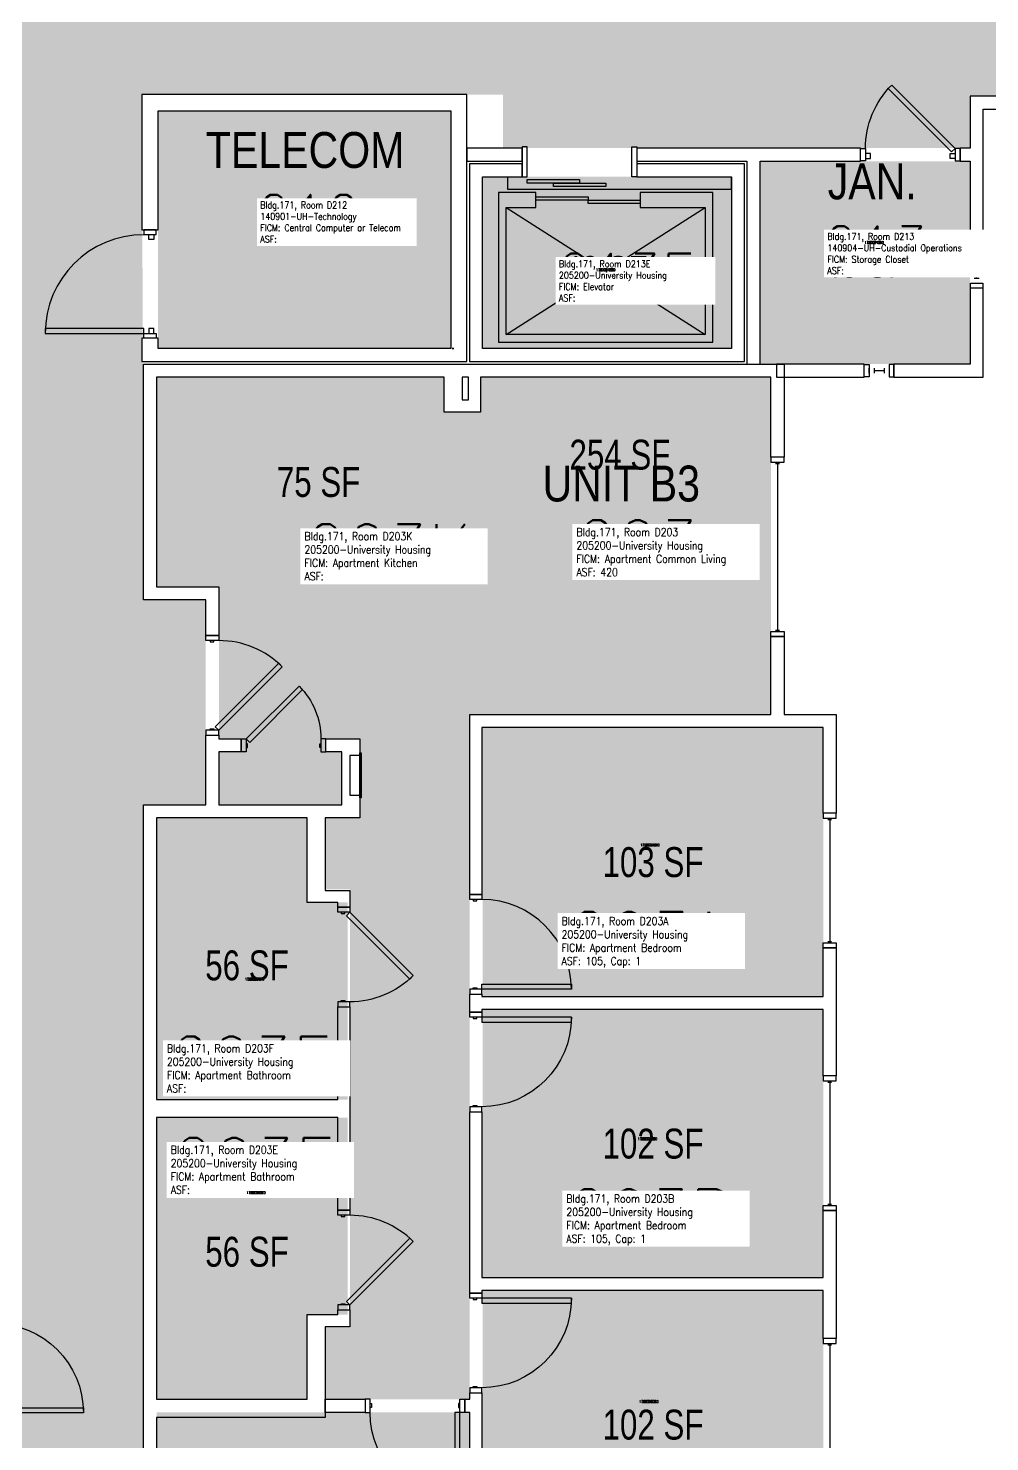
# Model space of a CAD drawing. Header units: inches. Extents: x -102 to 1651, y 245 to 1632.
# Drawn here: x 190 to 576, y 729 to 1297 of the extents above; entities that cross this region are included whole.
import ezdxf
from ezdxf.enums import TextEntityAlignment as Align

# ---------------------------------------------------------------- set-up
doc = ezdxf.new("R2010")
doc.units = ezdxf.units.IN
doc.header["$LTSCALE"] = 48
doc.header["$MEASUREMENT"] = 0
for name, color, linetype in [('A-DOOR', 2, 'Continuous'), ('A-GLAZ', 1, 'Continuous'), ('A-IDEN-RNUM', 7, 'Continuous'), ('A-IDEN-SNUM', 4, 'Continuous'), ('A-IDEN-VNUM', 4, 'Continuous'), ('A-MISC', 1, 'Continuous'), ('A-WALL', 5, 'Continuous'), ('AREA-TEXT', 3, 'Continuous'), ('Rooms-Category-Color', 7, 'Continuous'), ('Rooms-College-Color', 7, 'Continuous'), ('Rooms-Department-Color', 7, 'Continuous'), ('Rooms-Division-Color', 7, 'Continuous'), ('Rooms-Information', 7, 'Continuous')]:
    doc.layers.add(name, color=color, linetype=linetype)
doc.styles.add('AREA', font='arial.ttf', dxfattribs={"width": 0.75, "height": 12})
doc.styles.add('ROOMSNUMBER', font='txt.shx', dxfattribs={"height": 0.03})
doc.styles.add('ROOMVNUMBER', font='simplex.shx', dxfattribs={"width": 0.85})
doc.styles.get("Standard").update_dxf_attribs({"font": 'ARIALN.TTF'})

msp = doc.modelspace()

# ---------------------------------------------------------------- hatches: boundary and pattern name
at = {"layer": 'Rooms-Category-Color', "linetype": 'Continuous', "true_color": 0xadadad}
for points in [[(989.63, 1349.75), (989.63, 1273.75), (977.88, 1273.75), (977.88, 1269.75), (900.22, 1269.75), (900.22, 1293.75), (654.53, 1293.75), (654.53, 1269.75), (568.58, 1269.75), (568.58, 1248.87), (381, 1248.88), (381, 1270.38), (236, 1270.38), (236.63, 1067.48), (261.63, 1067.48), (261.63, 985.16), (236.63, 985.16), (236.63, 594.37), (176.62, 594.37), (176.62, 1182.03), (151.63, 1182.03), (151.63, 1264.36), (176.62, 1264.36), (176.62, 1353.75), (266.41, 1353.75), (266.41, 1378.75), (348.73, 1378.75), (348.73, 1353.75), (532.77, 1353.75), (532.77, 1378.75), (615.09, 1378.75), (615.09, 1353.75), (977.88, 1353.75), (977.88, 1349.75)], [(372.75, 1237.37), (472.75, 1237.37), (472.75, 1168.37), (372.75, 1168.37)]]:
    msp.add_hatch(color=253, dxfattribs=at).paths.add_polyline_path(points)
at = {"layer": 'Rooms-Category-Color', "linetype": 'Continuous', "true_color": 0xe3c5e1}
msp.add_hatch(color=254, dxfattribs=at).paths.add_polyline_path([(360, 1168.38), (360, 1263.88), (242.5, 1263.88), (242.5, 1168.38)])
at = {"layer": 'Rooms-Category-Color', "linetype": 'Continuous', "true_color": 0x728ef3}
for points in [[(568.58, 1162.13), (568.58, 1243.62), (484.25, 1243.62), (484.25, 1162.12)], [(241.87, 1072.73), (372, 1072.73), (372, 1142.88), (357.37, 1142.88), (357.37, 1156.87), (241.87, 1156.87)], [(372, 1156.87), (372, 1072.73), (266.88, 1072.73), (266.88, 1011.61), (275.83, 1011.61), (275.83, 1006.36), (266.88, 1006.36), (266.88, 985.16), (316.25, 985.16), (316.25, 1006.36), (309.83, 1006.36), (309.83, 1011.61), (323.5, 1011.61), (323.5, 979.91), (309.63, 979.91), (309.63, 951.16), (319.5, 951.16), (319.5, 775.12), (309.63, 775.12), (309.63, 746.37), (367.63, 746.37), (367.63, 1021.37), (488.63, 1021.37), (488.63, 1156.87)], [(509.63, 1016.12), (509.63, 908.12), (372.88, 908.12), (372.88, 1016.12)], [(241.87, 866.77), (318.63, 866.77), (318.63, 945.91), (302.38, 945.91), (302.38, 979.91), (241.87, 979.91)], [(509.63, 795.25), (372.88, 795.25), (372.88, 902.87), (509.63, 902.87)], [(241.87, 746.37), (302.38, 746.37), (302.38, 780.37), (318.63, 780.37), (318.63, 859.52), (241.87, 859.52)], [(372.88, 682.37), (509.63, 682.37), (509.63, 790), (372.88, 790)], [(241.87, 622.37), (367.63, 622.37), (367.63, 741.12), (241.87, 741.12)]]:
    msp.add_hatch(color=171, dxfattribs=at).paths.add_polyline_path(points)
at = {"layer": 'Rooms-College-Color', "linetype": 'Continuous', "true_color": 0xadadad}
for points in [[(989.63, 1349.75), (989.63, 1273.75), (977.88, 1273.75), (977.88, 1269.75), (900.22, 1269.75), (900.22, 1293.75), (654.53, 1293.75), (654.53, 1269.75), (568.58, 1269.75), (568.58, 1248.87), (381, 1248.88), (381, 1270.38), (236, 1270.38), (236.63, 1067.48), (261.63, 1067.48), (261.63, 985.16), (236.63, 985.16), (236.63, 594.37), (176.62, 594.37), (176.62, 1182.03), (151.63, 1182.03), (151.63, 1264.36), (176.62, 1264.36), (176.62, 1353.75), (266.41, 1353.75), (266.41, 1378.75), (348.73, 1378.75), (348.73, 1353.75), (532.77, 1353.75), (532.77, 1378.75), (615.09, 1378.75), (615.09, 1353.75), (977.88, 1353.75), (977.88, 1349.75)], [(360, 1168.38), (360, 1263.88), (242.5, 1263.88), (242.5, 1168.38)], [(568.58, 1162.13), (568.58, 1243.62), (484.25, 1243.62), (484.25, 1162.12)], [(372.75, 1237.37), (472.75, 1237.37), (472.75, 1168.37), (372.75, 1168.37)], [(241.87, 1072.73), (372, 1072.73), (372, 1142.88), (357.37, 1142.88), (357.37, 1156.87), (241.87, 1156.87)], [(372, 1156.87), (372, 1072.73), (266.88, 1072.73), (266.88, 1011.61), (275.83, 1011.61), (275.83, 1006.36), (266.88, 1006.36), (266.88, 985.16), (316.25, 985.16), (316.25, 1006.36), (309.83, 1006.36), (309.83, 1011.61), (323.5, 1011.61), (323.5, 979.91), (309.63, 979.91), (309.63, 951.16), (319.5, 951.16), (319.5, 775.12), (309.63, 775.12), (309.63, 746.37), (367.63, 746.37), (367.63, 1021.37), (488.63, 1021.37), (488.63, 1156.87)], [(509.63, 1016.12), (509.63, 908.12), (372.88, 908.12), (372.88, 1016.12)], [(241.87, 866.77), (318.63, 866.77), (318.63, 945.91), (302.38, 945.91), (302.38, 979.91), (241.87, 979.91)], [(509.63, 795.25), (372.88, 795.25), (372.88, 902.87), (509.63, 902.87)], [(241.87, 746.37), (302.38, 746.37), (302.38, 780.37), (318.63, 780.37), (318.63, 859.52), (241.87, 859.52)], [(372.88, 682.37), (509.63, 682.37), (509.63, 790), (372.88, 790)], [(241.87, 622.37), (367.63, 622.37), (367.63, 741.12), (241.87, 741.12)]]:
    msp.add_hatch(color=253, dxfattribs=at).paths.add_polyline_path(points)
at = {"layer": 'Rooms-Department-Color', "linetype": 'Continuous', "true_color": 0xacacac}
for points in [[(989.63, 1349.75), (989.63, 1273.75), (977.88, 1273.75), (977.88, 1269.75), (900.22, 1269.75), (900.22, 1293.75), (654.53, 1293.75), (654.53, 1269.75), (568.58, 1269.75), (568.58, 1248.87), (381, 1248.88), (381, 1270.38), (236, 1270.38), (236.63, 1067.48), (261.63, 1067.48), (261.63, 985.16), (236.63, 985.16), (236.63, 594.37), (176.62, 594.37), (176.62, 1182.03), (151.63, 1182.03), (151.63, 1264.36), (176.62, 1264.36), (176.62, 1353.75), (266.41, 1353.75), (266.41, 1378.75), (348.73, 1378.75), (348.73, 1353.75), (532.77, 1353.75), (532.77, 1378.75), (615.09, 1378.75), (615.09, 1353.75), (977.88, 1353.75), (977.88, 1349.75)], [(372.75, 1237.37), (472.75, 1237.37), (472.75, 1168.37), (372.75, 1168.37)]]:
    msp.add_hatch(color=253, dxfattribs=at).paths.add_polyline_path(points)
at = {"layer": 'Rooms-Department-Color', "linetype": 'Continuous', "true_color": 0x604aed}
for points in [[(360, 1168.38), (360, 1263.88), (242.5, 1263.88), (242.5, 1168.38)], [(568.58, 1162.13), (568.58, 1243.62), (484.25, 1243.62), (484.25, 1162.12)], [(241.87, 1072.73), (372, 1072.73), (372, 1142.88), (357.37, 1142.88), (357.37, 1156.87), (241.87, 1156.87)], [(372, 1156.87), (372, 1072.73), (266.88, 1072.73), (266.88, 1011.61), (275.83, 1011.61), (275.83, 1006.36), (266.88, 1006.36), (266.88, 985.16), (316.25, 985.16), (316.25, 1006.36), (309.83, 1006.36), (309.83, 1011.61), (323.5, 1011.61), (323.5, 979.91), (309.63, 979.91), (309.63, 951.16), (319.5, 951.16), (319.5, 775.12), (309.63, 775.12), (309.63, 746.37), (367.63, 746.37), (367.63, 1021.37), (488.63, 1021.37), (488.63, 1156.87)], [(509.63, 1016.12), (509.63, 908.12), (372.88, 908.12), (372.88, 1016.12)], [(241.87, 866.77), (318.63, 866.77), (318.63, 945.91), (302.38, 945.91), (302.38, 979.91), (241.87, 979.91)], [(509.63, 795.25), (372.88, 795.25), (372.88, 902.87), (509.63, 902.87)], [(241.87, 746.37), (302.38, 746.37), (302.38, 780.37), (318.63, 780.37), (318.63, 859.52), (241.87, 859.52)], [(372.88, 682.37), (509.63, 682.37), (509.63, 790), (372.88, 790)], [(241.87, 622.37), (367.63, 622.37), (367.63, 741.12), (241.87, 741.12)]]:
    msp.add_hatch(color=173, dxfattribs=at).paths.add_polyline_path(points)
at = {"layer": 'Rooms-Division-Color', "linetype": 'Continuous', "true_color": 0xadadad}
for points in [[(989.63, 1349.75), (989.63, 1273.75), (977.88, 1273.75), (977.88, 1269.75), (900.22, 1269.75), (900.22, 1293.75), (654.53, 1293.75), (654.53, 1269.75), (568.58, 1269.75), (568.58, 1248.87), (381, 1248.88), (381, 1270.38), (236, 1270.38), (236.63, 1067.48), (261.63, 1067.48), (261.63, 985.16), (236.63, 985.16), (236.63, 594.37), (176.62, 594.37), (176.62, 1182.03), (151.63, 1182.03), (151.63, 1264.36), (176.62, 1264.36), (176.62, 1353.75), (266.41, 1353.75), (266.41, 1378.75), (348.73, 1378.75), (348.73, 1353.75), (532.77, 1353.75), (532.77, 1378.75), (615.09, 1378.75), (615.09, 1353.75), (977.88, 1353.75), (977.88, 1349.75)], [(372.75, 1237.37), (472.75, 1237.37), (472.75, 1168.37), (372.75, 1168.37)]]:
    msp.add_hatch(color=253, dxfattribs=at).paths.add_polyline_path(points)
at = {"layer": 'Rooms-Division-Color', "linetype": 'Continuous', "true_color": 0x604aed}
for points in [[(360, 1168.38), (360, 1263.88), (242.5, 1263.88), (242.5, 1168.38)], [(568.58, 1162.13), (568.58, 1243.62), (484.25, 1243.62), (484.25, 1162.12)], [(241.87, 1072.73), (372, 1072.73), (372, 1142.88), (357.37, 1142.88), (357.37, 1156.87), (241.87, 1156.87)], [(372, 1156.87), (372, 1072.73), (266.88, 1072.73), (266.88, 1011.61), (275.83, 1011.61), (275.83, 1006.36), (266.88, 1006.36), (266.88, 985.16), (316.25, 985.16), (316.25, 1006.36), (309.83, 1006.36), (309.83, 1011.61), (323.5, 1011.61), (323.5, 979.91), (309.63, 979.91), (309.63, 951.16), (319.5, 951.16), (319.5, 775.12), (309.63, 775.12), (309.63, 746.37), (367.63, 746.37), (367.63, 1021.37), (488.63, 1021.37), (488.63, 1156.87)], [(509.63, 1016.12), (509.63, 908.12), (372.88, 908.12), (372.88, 1016.12)], [(241.87, 866.77), (318.63, 866.77), (318.63, 945.91), (302.38, 945.91), (302.38, 979.91), (241.87, 979.91)], [(509.63, 795.25), (372.88, 795.25), (372.88, 902.87), (509.63, 902.87)], [(241.87, 746.37), (302.38, 746.37), (302.38, 780.37), (318.63, 780.37), (318.63, 859.52), (241.87, 859.52)], [(372.88, 682.37), (509.63, 682.37), (509.63, 790), (372.88, 790)], [(241.87, 622.37), (367.63, 622.37), (367.63, 741.12), (241.87, 741.12)]]:
    msp.add_hatch(color=173, dxfattribs=at).paths.add_polyline_path(points)

# ---------------------------------------------------------------- linework, layer by layer
at = {"layer": 'A-DOOR'}
for p, q in [((535.71, 1272.79), (537.12, 1274.21)), ((561.17, 1247.34), (535.71, 1272.79)), ((537.12, 1274.21), (562.58, 1248.75)), ((390.75, 1249.37), (388.75, 1249.37)), ((388.75, 1249.37), (388.75, 1237.37)), ((390.75, 1237.37), (390.75, 1249.37)), ((432.75, 1249.37), (434.75, 1249.37)), ((432.75, 1237.37), (432.75, 1249.37)), ((434.75, 1249.37), (434.75, 1237.37)), ((524.58, 1243.75), (524.58, 1248.75)), ((524.58, 1248.75), (526.58, 1248.75)), ((526.58, 1243.75), (524.58, 1243.75)), ((526.58, 1248.75), (526.58, 1243.75)), ((528.58, 1246.75), (526.58, 1246.75)), ((526.58, 1246.75), (526.58, 1244.75)), ((526.58, 1244.75), (528.58, 1244.75)), ((528.58, 1244.75), (528.58, 1246.75)), ((560.58, 1244.75), (560.58, 1246.75)), ((560.58, 1246.75), (562.58, 1246.75)), ((562.58, 1244.75), (560.58, 1244.75)), ((562.58, 1248.75), (561.17, 1247.34)), ((564.58, 1248.75), (562.58, 1248.75)), ((562.58, 1248.75), (562.58, 1243.75)), ((562.58, 1246.75), (562.58, 1244.75)), ((562.58, 1243.75), (564.58, 1243.75)), ((564.58, 1243.75), (564.58, 1248.75)), ((382.75, 1237.37), (382.75, 1232.37)), ((382.75, 1232.37), (472.75, 1232.37)), ((388.75, 1237.37), (390.75, 1237.37)), ((434.75, 1237.37), (432.75, 1237.37)), ((472.75, 1232.37), (472.75, 1237.37)), ((394.15, 1228), (394.15, 1229.37)), ((394.15, 1229.37), (415.15, 1229.37)), ((415.15, 1228), (394.15, 1228)), ((415.15, 1229.37), (415.15, 1228)), ((415.15, 1226.62), (415.15, 1228)), ((415.15, 1228), (436.15, 1228)), ((436.15, 1226.62), (415.15, 1226.62)), ((436.15, 1228), (436.15, 1226.62)), ((241.75, 1216.13), (236.75, 1216.13)), ((236.75, 1216.13), (236.75, 1214.13)), ((241.75, 1214.13), (241.75, 1216.13)), ((236.75, 1214.13), (241.75, 1214.13)), ((238.75, 1212.13), (238.75, 1214.13)), ((238.75, 1214.13), (240.75, 1214.13)), ((240.75, 1212.13), (238.75, 1212.13)), ((240.75, 1214.13), (240.75, 1212.13)), ((236.75, 1176.49), (197.12, 1176.49)), ((197.12, 1176.49), (197.12, 1174.49)), ((236.75, 1174.49), (236.75, 1176.49)), ((240.75, 1176.49), (238.75, 1176.49)), ((238.75, 1176.49), (238.75, 1174.49)), ((240.75, 1174.49), (240.75, 1176.49)), ((197.12, 1174.49), (236.75, 1174.49)), ((236.75, 1172.49), (236.75, 1174.49)), ((236.75, 1174.49), (241.75, 1174.49)), ((241.75, 1172.49), (236.75, 1172.49)), ((238.75, 1174.49), (240.75, 1174.49)), ((241.75, 1174.49), (241.75, 1172.49))]:
    msp.add_line(p, q, dxfattribs=at)
for points in [[(390.75, 1234.87), (390.75, 1236.25), (411.75, 1236.25), (411.75, 1234.87)], [(401.25, 1233.5), (401.25, 1234.87), (422.25, 1234.87), (422.25, 1233.5)], [(261.63, 1051.09), (261.63, 1053.09), (266.88, 1053.09), (266.88, 1051.09)], [(263.38, 1051.09), (263.38, 1050.59), (264.88, 1050.59), (264.88, 1051.09)], [(266.88, 1015.09), (265.46, 1016.51), (290.92, 1041.96), (292.33, 1040.55)], [(277.88, 1011.61), (279.29, 1010.19), (300.5, 1031.41), (299.09, 1032.82)], [(261.63, 1015.09), (261.63, 1013.09), (266.88, 1013.09), (266.88, 1015.09)], [(263.38, 1015.09), (263.38, 1015.59), (264.88, 1015.59), (264.88, 1015.09)], [(277.88, 1006.36), (275.88, 1006.36), (275.88, 1011.61), (277.88, 1011.61)], [(307.88, 1006.36), (309.88, 1006.36), (309.88, 1011.61), (307.88, 1011.61)], [(277.88, 1008.11), (278.38, 1008.11), (278.38, 1009.61), (277.88, 1009.61)], [(307.88, 1008.11), (307.38, 1008.11), (307.38, 1009.61), (307.88, 1009.61)], [(367.63, 947.12), (367.63, 949.12), (372.5, 949.12), (372.5, 947.12)], [(314.63, 942.02), (314.63, 944.02), (319.5, 944.02), (319.5, 942.02)], [(369, 947.12), (369, 946.62), (370.5, 946.62), (370.5, 947.12)], [(316, 942.02), (316, 941.52), (317.5, 941.52), (317.5, 942.02)], [(319.5, 942.02), (318.09, 940.6), (343.54, 915.15), (344.96, 916.56)], [(367.63, 911.12), (367.63, 909.12), (372.5, 909.12), (372.5, 911.12)], [(369, 911.12), (369, 911.62), (370.5, 911.62), (370.5, 911.12)], [(372.5, 911.12), (372.5, 913.12), (408.5, 913.12), (408.5, 911.12)], [(314.63, 906.02), (314.63, 904.02), (319.5, 904.02), (319.5, 906.02)], [(316, 906.02), (316, 906.52), (317.5, 906.52), (317.5, 906.02)], [(367.63, 899.87), (367.63, 901.87), (372.5, 901.87), (372.5, 899.87)], [(369, 899.87), (369, 899.37), (370.5, 899.37), (370.5, 899.87)], [(372.5, 899.87), (372.5, 897.87), (408.5, 897.87), (408.5, 899.87)], [(367.63, 863.87), (367.63, 861.87), (372.5, 861.87), (372.5, 863.87)], [(369, 863.87), (369, 864.37), (370.5, 864.37), (370.5, 863.87)], [(314.63, 820.27), (314.63, 822.27), (319.5, 822.27), (319.5, 820.27)], [(316, 820.27), (316, 819.77), (317.5, 819.77), (317.5, 820.27)], [(319.5, 784.27), (318.09, 785.68), (343.54, 811.14), (344.96, 809.72)], [(314.63, 784.27), (314.63, 782.27), (319.5, 782.27), (319.5, 784.27)], [(316, 784.27), (316, 784.77), (317.5, 784.77), (317.5, 784.27)], [(367.63, 787), (367.63, 789), (372.5, 789), (372.5, 787)], [(369, 787), (369, 786.5), (370.5, 786.5), (370.5, 787)], [(372.5, 787), (372.5, 785), (408.5, 785), (408.5, 787)], [(367.63, 751), (367.63, 749), (372.5, 749), (372.5, 751)], [(369, 751), (369, 751.5), (370.5, 751.5), (370.5, 751)], [(327.63, 746.37), (325.63, 746.37), (325.63, 741.12), (327.63, 741.12)], [(327.63, 744.62), (328.13, 744.62), (328.13, 743.12), (327.63, 743.12)], [(363.63, 744.62), (363.13, 744.62), (363.13, 743.12), (363.63, 743.12)], [(363.63, 746.37), (365.63, 746.37), (365.63, 741.12), (363.63, 741.12)], [(176.5, 740.87), (176.5, 742.87), (212.5, 742.87), (212.5, 740.87)], [(363.63, 741.12), (361.63, 741.12), (361.63, 705.12), (363.63, 705.12)]]:
    msp.add_lwpolyline(points, close=True, dxfattribs=at)
at = {"layer": 'A-DOOR', "extrusion": (0, 0, -1)}
for centre, radius, start, end in [((-562.58, 1248.75), 36, 0, 45), ((-277.88, 1011.61), 30, 135, 180), ((-319.5, 942.02), 36, 225, 270), ((-372.5, 899.87), 36, 180, 270), ((-372.5, 787), 36, 180, 270), ((-176.5, 740.87), 36, 90, 180), ((-363.63, 741.12), 36, 270, 0)]:
    msp.add_arc(centre, radius, start, end, dxfattribs=at)
at = {"layer": 'A-DOOR'}
for centre, radius, start, end in [((236.75, 1174.49), 39.63, 90, 180), ((266.88, 1015.09), 36, 45, 90), ((372.5, 911.12), 36, 0, 90), ((319.5, 784.27), 36, 45, 90)]:
    msp.add_arc(centre, radius, start, end, dxfattribs=at)
at = {"layer": 'A-GLAZ'}
for p, q in [((573.71, 1204.67), (568.71, 1204.67)), ((568.71, 1204.67), (568.71, 1202.67)), ((573.71, 1202.67), (573.71, 1204.67)), ((568.71, 1202.67), (573.71, 1202.67)), ((572.21, 1202.67), (570.21, 1202.67)), ((570.21, 1200.67), (572.21, 1200.67)), ((571.21, 1196.67), (571.21, 1200.67)), ((568.71, 1192.67), (568.71, 1194.67)), ((568.71, 1194.67), (573.71, 1194.67)), ((573.71, 1192.67), (568.71, 1192.67)), ((570.21, 1196.67), (572.21, 1196.67)), ((570.21, 1194.67), (572.21, 1194.67)), ((573.71, 1194.67), (573.71, 1192.67)), ((526.04, 1157), (526.04, 1162)), ((526.04, 1162), (528.04, 1162)), ((528.04, 1162), (528.04, 1157)), ((528.04, 1158.5), (528.04, 1160.5)), ((530.04, 1160.5), (530.04, 1158.5)), ((534.04, 1159.5), (530.04, 1159.5)), ((534.04, 1160.5), (534.04, 1158.5)), ((538.04, 1162), (536.04, 1162)), ((536.04, 1162), (536.04, 1157)), ((536.04, 1160.5), (536.04, 1158.5)), ((538.04, 1157), (538.04, 1162)), ((528.04, 1157), (526.04, 1157)), ((536.04, 1157), (538.04, 1157)), ((490.5, 1122.25), (492, 1122.25)), ((491.25, 1122.25), (491.25, 1055.25)), ((490.5, 1055.25), (492, 1055.25)), ((511.5, 979.22), (513, 979.22)), ((512.25, 979.22), (512.25, 930.22)), ((511.5, 930.22), (513, 930.22)), ((511.5, 873.75), (513, 873.75)), ((512.25, 873.75), (512.25, 824.75)), ((511.5, 824.75), (513, 824.75)), ((511.5, 768.22), (513, 768.22)), ((512.25, 768.22), (512.25, 719.22))]:
    msp.add_line(p, q, dxfattribs=at)
for points in [[(493.88, 1122.75), (493.88, 1124.75), (488.63, 1124.75), (488.63, 1122.75)], [(493.88, 1054.75), (493.88, 1052.75), (488.63, 1052.75), (488.63, 1054.75)], [(514.88, 979.72), (514.88, 981.72), (509.63, 981.72), (509.63, 979.72)], [(514.88, 929.72), (514.88, 927.72), (509.63, 927.72), (509.63, 929.72)], [(514.88, 874.25), (514.88, 876.25), (509.63, 876.25), (509.63, 874.25)], [(514.88, 824.25), (514.88, 822.25), (509.63, 822.25), (509.63, 824.25)], [(514.88, 768.72), (514.88, 770.72), (509.63, 770.72), (509.63, 768.72)]]:
    msp.add_lwpolyline(points, close=True, dxfattribs=at)
at = {"layer": 'A-MISC'}
for points in [[(323.5, 988.95), (323.5, 1004.95), (319.5, 1004.95), (319.5, 988.95)], [(323.5, 1004.95), (323.5, 1005.95), (323.63, 1005.95), (323.75, 1005.95), (324, 1005.95), (324, 988.95), (324, 987.95), (323.5, 987.95)]]:
    msp.add_lwpolyline(points, close=True, dxfattribs=at)
at = {"layer": 'A-WALL'}
for p, q in [((366.5, 1270.38), (236, 1270.38)), ((236, 1270.38), (236, 1216.13)), ((366.5, 1163.13), (366.5, 1270.38)), ((587.76, 1269.75), (568.58, 1269.75)), ((568.58, 1269.75), (568.58, 1248.87)), ((242.5, 1263.88), (360, 1263.88)), ((242.5, 1216.13), (242.5, 1263.88)), ((360, 1263.88), (360, 1168.38)), ((573.83, 1264.5), (587.76, 1264.5)), ((573.83, 1204.67), (573.83, 1264.5)), ((388.75, 1248.87), (366.5, 1248.87)), ((366.5, 1248.87), (366.5, 1243.62)), ((366.5, 1243.62), (388.75, 1243.62)), ((388.75, 1243.62), (388.75, 1248.87)), ((524.58, 1248.87), (434.75, 1248.87)), ((434.75, 1248.87), (434.75, 1243.62)), ((434.75, 1243.62), (479, 1243.62)), ((479, 1243.62), (479, 1162.12)), ((484.25, 1243.62), (524.58, 1243.62)), ((484.25, 1162.12), (484.25, 1243.62)), ((524.58, 1243.62), (524.58, 1248.87)), ((568.58, 1248.87), (564.58, 1248.87)), ((564.58, 1248.87), (564.58, 1243.62)), ((564.58, 1243.62), (568.58, 1243.62)), ((568.58, 1243.62), (568.58, 1204.67)), ((388.75, 1242.62), (367.5, 1242.62)), ((367.5, 1242.62), (367.5, 1163.12)), ((388.75, 1237.37), (388.75, 1242.62)), ((478, 1242.62), (434.75, 1242.62)), ((434.75, 1242.62), (434.75, 1237.37)), ((478, 1163.12), (478, 1242.62)), ((372.75, 1237.37), (388.75, 1237.37)), ((372.75, 1168.37), (372.75, 1237.37)), ((434.75, 1237.37), (472.75, 1237.37)), ((472.75, 1237.37), (472.75, 1168.37)), ((394.15, 1231), (379.26, 1231)), ((379.26, 1231), (379.26, 1171.01)), ((394.15, 1225), (394.15, 1231)), ((436.15, 1231), (436.15, 1225)), ((465.26, 1231), (436.15, 1231)), ((465.26, 1174.01), (465.26, 1231)), ((382.26, 1225), (394.15, 1225)), ((382.26, 1174.01), (382.26, 1225)), ((382.26, 1225), (462.26, 1174)), ((382.26, 1174), (462.26, 1225)), ((436.15, 1225), (462.26, 1225)), ((462.26, 1225), (462.26, 1174.01)), ((236, 1216.13), (242.5, 1216.13)), ((568.58, 1204.67), (573.83, 1204.67)), ((573.83, 1192.67), (568.58, 1192.67)), ((568.58, 1192.67), (568.58, 1162.13)), ((573.83, 1156.88), (573.83, 1192.67)), ((236, 1172.49), (236, 1163.13)), ((242.5, 1172.49), (236, 1172.49)), ((242.5, 1168.38), (242.5, 1172.49)), ((379.26, 1171.01), (462.26, 1171.01)), ((462.26, 1174.01), (382.26, 1174.01)), ((462.26, 1171.01), (462.26, 1171)), ((462.26, 1171), (465.26, 1171)), ((465.27, 1174.01), (465.26, 1174.01)), ((465.26, 1171.01), (465.27, 1171.01)), ((465.26, 1171), (465.26, 1171.01)), ((465.27, 1171.01), (465.27, 1174.01)), ((360, 1168.38), (242.5, 1168.38)), ((360.62, 1168.38), (361.25, 1168.38)), ((361.25, 1168.38), (360.62, 1168.38)), ((472.75, 1168.37), (372.75, 1168.37)), ((236, 1163.13), (366.5, 1163.13)), ((236.63, 1067.48), (236.63, 1162.12)), ((236.63, 1162.12), (493.88, 1162.12)), ((367.5, 1163.12), (478, 1163.12)), ((479, 1162.12), (484.25, 1162.12)), ((526.04, 1162.13), (490.87, 1162.12)), ((490.87, 1162.12), (490.87, 1156.87)), ((493.88, 1162.12), (493.88, 1124.75)), ((526.04, 1156.88), (526.04, 1162.13)), ((568.58, 1162.13), (538.04, 1162.13)), ((538.04, 1162.13), (538.04, 1156.88)), ((241.87, 1156.87), (241.87, 1072.73)), ((357.37, 1156.87), (241.87, 1156.87)), ((357.37, 1142.88), (357.37, 1156.87)), ((367.13, 1156.87), (364.63, 1156.87)), ((364.63, 1156.87), (364.63, 1147.75)), ((367.13, 1147.75), (367.13, 1156.87)), ((488.63, 1156.87), (372, 1156.87)), ((372, 1156.87), (372, 1142.88)), ((488.63, 1124.75), (488.63, 1156.87)), ((490.87, 1156.87), (526.04, 1156.88)), ((538.04, 1156.88), (573.83, 1156.88)), ((364.63, 1147.75), (367.13, 1147.75)), ((372, 1142.88), (357.37, 1142.88)), ((493.88, 1124.75), (488.63, 1124.75)), ((261.63, 1067.48), (236.63, 1067.48)), ((241.87, 1072.73), (266.88, 1072.73)), ((261.63, 1053.09), (261.63, 1067.48)), ((266.88, 1072.73), (266.88, 1053.09)), ((266.88, 1053.09), (261.63, 1053.09)), ((488.63, 1021.37), (488.63, 1052.75)), ((488.63, 1052.75), (493.88, 1052.75)), ((493.88, 1052.75), (493.88, 1021.37)), ((367.63, 1021.37), (488.63, 1021.37)), ((367.63, 949.12), (367.63, 1021.37)), ((493.88, 1021.37), (514.88, 1021.37)), ((514.88, 1021.37), (514.88, 981.72)), ((261.63, 985.16), (261.63, 1013.09)), ((261.63, 1013.09), (266.88, 1013.09)), ((266.88, 1013.09), (266.88, 1011.61)), ((266.88, 1011.61), (275.88, 1011.61)), ((275.88, 1011.61), (275.88, 1006.36)), ((309.88, 1011.61), (323.5, 1011.61)), ((309.88, 1006.36), (309.88, 1011.61)), ((323.5, 1011.61), (323.5, 979.91)), ((509.63, 1016.12), (372.5, 1016.12)), ((372.5, 1016.12), (372.5, 949.12)), ((509.63, 981.72), (509.63, 1016.12)), ((275.88, 1006.36), (266.88, 1006.36)), ((266.88, 1006.36), (266.88, 985.16)), ((316.25, 1006.36), (309.88, 1006.36)), ((316.25, 985.16), (316.25, 1006.36)), ((236.63, 745.75), (236.63, 985.16)), ((236.63, 985.16), (261.63, 985.16)), ((266.88, 985.16), (316.25, 985.16)), ((241.87, 979.91), (241.87, 866.77)), ((302.38, 979.91), (241.87, 979.91)), ((302.38, 945.91), (302.38, 979.91)), ((309.63, 979.91), (309.63, 950.78)), ((323.5, 979.91), (309.63, 979.91)), ((514.88, 981.72), (509.63, 981.72)), ((309.63, 950.78), (319.5, 950.78)), ((319.5, 950.78), (319.5, 944.02)), ((372.5, 949.12), (367.63, 949.12)), ((314.63, 945.91), (302.38, 945.91)), ((314.63, 944.02), (314.63, 945.91)), ((319.5, 944.02), (314.63, 944.02)), ((509.63, 908.12), (509.63, 927.72)), ((509.63, 927.72), (514.88, 927.72)), ((514.88, 927.72), (514.88, 876.25)), ((367.63, 901.87), (367.63, 909.12)), ((367.63, 909.12), (372.5, 909.12)), ((372.5, 909.12), (372.5, 908.12)), ((314.63, 866.77), (314.63, 904.02)), ((314.63, 904.02), (319.5, 904.02)), ((319.5, 904.02), (319.5, 822.27)), ((372.5, 908.12), (509.63, 908.12)), ((509.63, 902.87), (372.5, 902.87)), ((372.5, 902.87), (372.5, 901.87)), ((509.63, 876.25), (509.63, 902.87)), ((372.5, 901.87), (367.63, 901.87)), ((514.88, 876.25), (509.63, 876.25)), ((241.87, 866.77), (314.63, 866.77)), ((314.63, 859.52), (241.87, 859.52)), ((241.87, 859.52), (241.87, 746.37)), ((314.63, 822.27), (314.63, 859.52)), ((367.63, 789), (367.63, 861.87)), ((367.63, 861.87), (372.5, 861.87)), ((372.5, 861.87), (372.5, 795.25)), ((319.5, 822.27), (314.63, 822.27)), ((509.63, 795.25), (509.63, 822.25)), ((509.63, 822.25), (514.88, 822.25)), ((514.88, 822.25), (514.88, 770.72)), ((372.5, 795.25), (509.63, 795.25)), ((509.63, 790), (372.5, 790)), ((372.5, 790), (372.5, 789)), ((509.63, 770.72), (509.63, 790)), ((372.5, 789), (367.63, 789)), ((302.38, 780.37), (314.63, 780.37)), ((302.38, 746.37), (302.38, 780.37)), ((314.63, 780.37), (314.63, 782.27)), ((314.63, 782.27), (319.5, 782.27)), ((319.5, 782.27), (319.5, 775.5)), ((319.5, 775.5), (309.63, 775.5)), ((309.63, 775.5), (309.63, 739.12)), ((514.88, 770.72), (509.63, 770.72)), ((236.63, 617.12), (236.63, 745.75)), ((241.87, 746.37), (302.38, 746.37)), ((309.63, 746.37), (325.63, 746.37)), ((309.63, 741.12), (309.63, 746.37)), ((325.63, 746.37), (325.63, 741.12)), ((365.63, 746.37), (367.63, 746.37)), ((365.63, 741.12), (365.63, 746.37)), ((367.63, 746.37), (367.63, 749)), ((367.63, 749), (372.5, 749)), ((372.5, 749), (372.5, 682.37)), ((241.87, 739.12), (241.87, 622.37)), ((309.63, 739.12), (241.87, 739.12)), ((325.63, 741.12), (309.63, 741.12)), ((367.63, 741.12), (365.63, 741.12)), ((367.63, 677.75), (367.63, 741.12))]:
    msp.add_line(p, q, dxfattribs=at)

# ---------------------------------------------------------------- texts
at = {"layer": 'A-IDEN-RNUM', "style": 'ROOMSNUMBER', "width": 0.85}
for s, p in [('0212-00', (293.3, 1218.83)), ('0213-00', (530.09, 1210.99)), ('0213-E0', (422.26, 1200)), ('0203-K0', (324.37, 1086.9)), ('0203-00', (435.4, 1087.23)), ('0203-A0', (440.02, 969)), ('0203-F0', (281.23, 915.13)), ('0203-B0', (439.04, 850.96)), ('0203-E0', (281.83, 829.39)), ('0203-C0', (439.57, 745.45))]:
    msp.add_text(s, height=1, dxfattribs=at).set_placement(p, align=Align.MIDDLE_CENTER)
at = {"layer": 'A-IDEN-SNUM', "style": 'ROOMSNUMBER', "width": 0.85}
for s, p in [('1710D21200', (293.3, 1218.83)), ('1710D21300', (530.09, 1210.99)), ('1710D213E0', (422.26, 1200)), ('1710D203K0', (324.37, 1086.9)), ('1710D20300', (435.4, 1087.23)), ('1710D203A0', (440.02, 969)), ('1710D203F0', (281.23, 915.13)), ('1710D203B0', (439.04, 850.96)), ('1710D203E0', (281.83, 829.39)), ('1710D203C0', (439.57, 745.45))]:
    msp.add_text(s, height=1, dxfattribs=at).set_placement(p, align=Align.MIDDLE_CENTER)
at = {"layer": 'A-IDEN-VNUM', "style": 'ROOMVNUMBER', "width": 0.85}
for s, height, p in [('212', 19.2, (302.96, 1220.54)), ('213', 19.2, (530.73, 1207.91)), ('213E', 19.2, (430.28, 1196.92)), ('203K', 22.5, (334.97, 1086.58)), ('203', 22.5, (435.1, 1088.22)), ('203A', 22.5, (439.13, 930.96)), ('203F', 22.5, (279.28, 880.88)), ('203E', 22.5, (280.79, 840.12)), ('203B', 22.5, (440.16, 819.45))]:
    msp.add_text(s, height=height, dxfattribs=at).set_placement(p, align=Align.MIDDLE_CENTER)
at = {"layer": 'A-MISC'}
for s, p in [('TELECOM', (301.53, 1240.94)), ('JAN.', (529.3, 1228.31)), ('UNIT B3', (428.51, 1106.97))]:
    msp.add_text(s, height=14.4, dxfattribs=at).set_placement(p, align=Align.CENTER)
at = {"layer": 'AREA-TEXT', "linetype": 'Continuous', "style": 'AREA', "width": 0.75}
for s, p in [('78 SF', (301.25, 1216.13)), ('48 SF', (422.26, 1199.5)), ('48 SF', (526.41, 1202.87)), ('254 SF', (427.97, 1125.77)), ('75 SF', (306.94, 1114.8)), ('103 SF', (441.25, 962.13)), ('56 SF', (278.19, 920.65)), ('102 SF', (441.25, 849.06)), ('56 SF', (278.19, 805.63)), ('102 SF', (441.25, 736.19))]:
    msp.add_text(s, height=12, dxfattribs=at).set_placement(p, align=Align.MIDDLE_CENTER)

# ---------------------------------------------------------------- next in the draw order: texts
at = {"layer": 'Rooms-Information', "linetype": 'Continuous', "attachment_point": 7, "style": 'ROOMVNUMBER', "bg_fill": 3, "box_fill_scale": 1.5, "bg_fill_color": 256, "bg_fill_true_color": 13158600, "bg_fill_transparency": 0}
for s, insert, char_height, width in [('Bldg.171, Room D212^M^J140901-UH-Technology^M^JFICM: Central Computer or Telecom^M^JASF: ', (283.53, 1210.94), 2.7429, 61.44), ('Bldg.171, Room D213^M^J140904-UH-Custodial Operations^M^JFICM: Storage Closet^M^JASF: ', (511.3, 1198.31), 2.7429, 61.44), ('Bldg.171, Room D213E^M^J205200-University Housing^M^JFICM: Elevator^M^JASF: ', (403.47, 1187.32), 2.7429, 61.44), ('Bldg.171, Room D203K^M^J205200-University Housing^M^JFICM: Apartment Kitchen^M^JASF: ', (301.27, 1075.33), 3.2143, 72), ('Bldg.171, Room D203^M^J205200-University Housing^M^JFICM: Apartment Common Living^M^JASF: 420', (410.51, 1076.97), 3.2143, 72), ('Bldg.171, Room D203A^M^J205200-University Housing^M^JFICM: Apartment Bedroom^M^JASF: 105, Cap: 1', (404.53, 919.71), 3.2143, 72), ('Bldg.171, Room D203F^M^J205200-University Housing^M^JFICM: Apartment Bathroom^M^JASF: ', (246.04, 869.63), 3.2143, 72), ('Bldg.171, Room D203E^M^J205200-University Housing^M^JFICM: Apartment Bathroom^M^JASF: ', (247.55, 828.87), 3.2143, 72), ('Bldg.171, Room D203B^M^J205200-University Housing^M^JFICM: Apartment Bedroom^M^JASF: 105, Cap: 1', (406.46, 808.2), 3.2143, 72)]:
    msp.add_mtext(s, dxfattribs=dict(at, insert=insert, char_height=char_height, width=width))

doc.saveas('drawing.dxf')
